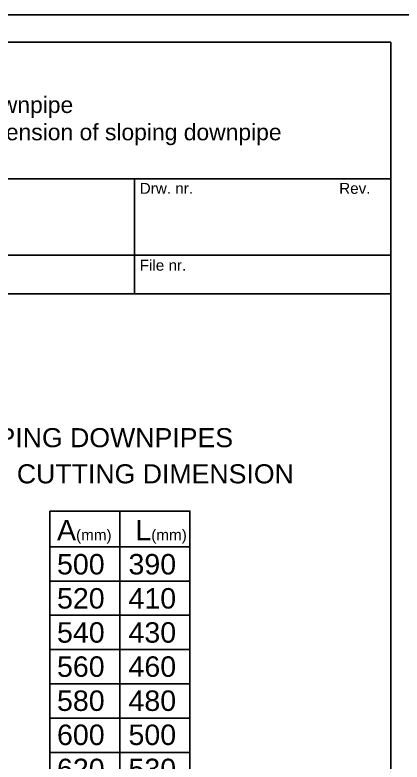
# Model space of a CAD drawing. Extents: x -5366 to 10078, y -29412 to -20292.
# Drawn here: x -957 to -247, y -23371 to -22002 of the extents above; entities that cross this region are included whole.
import ezdxf

# ---------------------------------------------------------------- set-up
doc = ezdxf.new("R2010")
doc.units = 0
doc.linetypes.add('PKEL', pattern=[5, 2, -1.5, 0, -1.5])
doc.layers.add('DET_RAAMI_ULOIN', color=7, linetype='CONTINUOUS', plot=False)
for name, color, linetype in [('DET_RAAMIT', 7, 'CONTINUOUS'), ('DET_VAKIOTXT', 7, 'CONTINUOUS'), ('POIMULEVY', 7, 'CONTINUOUS'), ('RWS', 7, 'CONTINUOUS')]:
    doc.layers.add(name, color=color, linetype=linetype)
doc.styles.add('arial', font='ARIAL.TTF')

msp = doc.modelspace()

# ---------------------------------------------------------------- linework, layer by layer
at = {"layer": 'DET_RAAMI_ULOIN', "color": 2}
msp.add_lwpolyline([(-2197.64544, -24852.3081), (-217.64544, -24852.3081), (-217.64544, -22002.3081), (-2197.64544, -22002.3081)], close=True, dxfattribs=at)
at = {"layer": 'DET_RAAMIT', "color": 2}
for p, q in [((-2147.64544, -22302.3081), (-737.64544, -22302.3081)), ((-2147.64544, -22442.3081), (-737.64544, -22442.3081)), ((-2147.64544, -22513.09341), (-267.64544, -22513.09341))]:
    msp.add_line(p, q, dxfattribs=at)
for points in [[(-2147.64544, -24802.3081), (-267.64544, -24802.3081), (-267.64544, -22052.3081), (-2147.64544, -22052.3081)], [(-737.64544, -22302.3081), (-737.64544, -22442.3081), (-267.64544, -22442.3081), (-267.64544, -22302.3081)]]:
    msp.add_lwpolyline(points, close=True, dxfattribs=at)
msp.add_lwpolyline([(-737.64544, -22513.09341), (-737.64544, -22442.36613)], dxfattribs=at)
at = {"layer": 'RWS', "color": 1, "ltscale": 3}
for p, q in [((-764.28273, -22911.43575), (-764.28273, -24604.54255)), ((-892.65551, -22976.74815), (-635.90994, -22976.74815)), ((-892.65551, -23039.52181), (-635.90994, -23039.52181)), ((-892.65551, -23102.29547), (-635.90994, -23102.29547)), ((-892.65551, -23165.06913), (-635.90994, -23165.06913)), ((-892.65551, -23227.84278), (-635.90994, -23227.84278)), ((-892.65551, -23290.61644), (-635.90994, -23290.61644)), ((-892.65551, -23353.3901), (-635.90994, -23353.3901))]:
    msp.add_line(p, q, dxfattribs=at)
msp.add_lwpolyline([(-892.65551, -22911.43575), (-635.90994, -22911.43575), (-635.90994, -24604.54255), (-892.65551, -24604.54255)], close=True, dxfattribs=at)

# ---------------------------------------------------------------- texts
at = {"layer": 'DET_RAAMIT', "color": 2, "insert": (-1185.18964, -22101.95024), "char_height": 30, "width": 917.544196, "attachment_point": 1, "style": 'arial'}
msp.add_mtext('RWS\\PStraight downpipe\\PCutting dimension of sloping downpipe\\PCEE', dxfattribs=at)
at = {"layer": 'DET_VAKIOTXT', "color": 1, "style": 'arial'}
for s, p in [('Drw. nr.', (-727.81054, -22330.02303)), ('Rev.', (-362.12301, -22330.02517)), ('File nr.', (-727.81054, -22470.90548))]:
    msp.add_text(s, height=20, dxfattribs=at).set_placement(p)
at = {"layer": 'POIMULEVY', "color": 2, "style": 'arial'}
for s, p in [('SLOPING DOWNPIPES', (-1086.37844, -22794.33306)), ('CUTTING DIMENSION', (-953.1206, -22860.58508))]:
    msp.add_text(s, height=35, dxfattribs=at).set_placement(p)
at = {"layer": 'RWS', "color": 2, "linetype": 'PKEL', "insert": (-879.48611, -22927.45408), "char_height": 37.5, "width": 710.6122253, "attachment_point": 1, "style": 'arial'}
msp.add_mtext('A{\\H0.5333x;(mm)}   L{\\H0.5333x;(mm)}\\P500   390\\P520   410\\P540   430\\P560   460\\P580   480\\P600   500\\P620   530\\P640   550\\P660   570\\P680   590\\P700   620\\P720   640\\P740   660\\P760   690\\P780   710\\P800   730\\P820   760\\P840   780\\P860   800\\P880   830\\P900   850\\P920   870\\P940   890\\P960   920\\P980   940\\P1000 960', dxfattribs=at)

doc.saveas('drawing.dxf')
